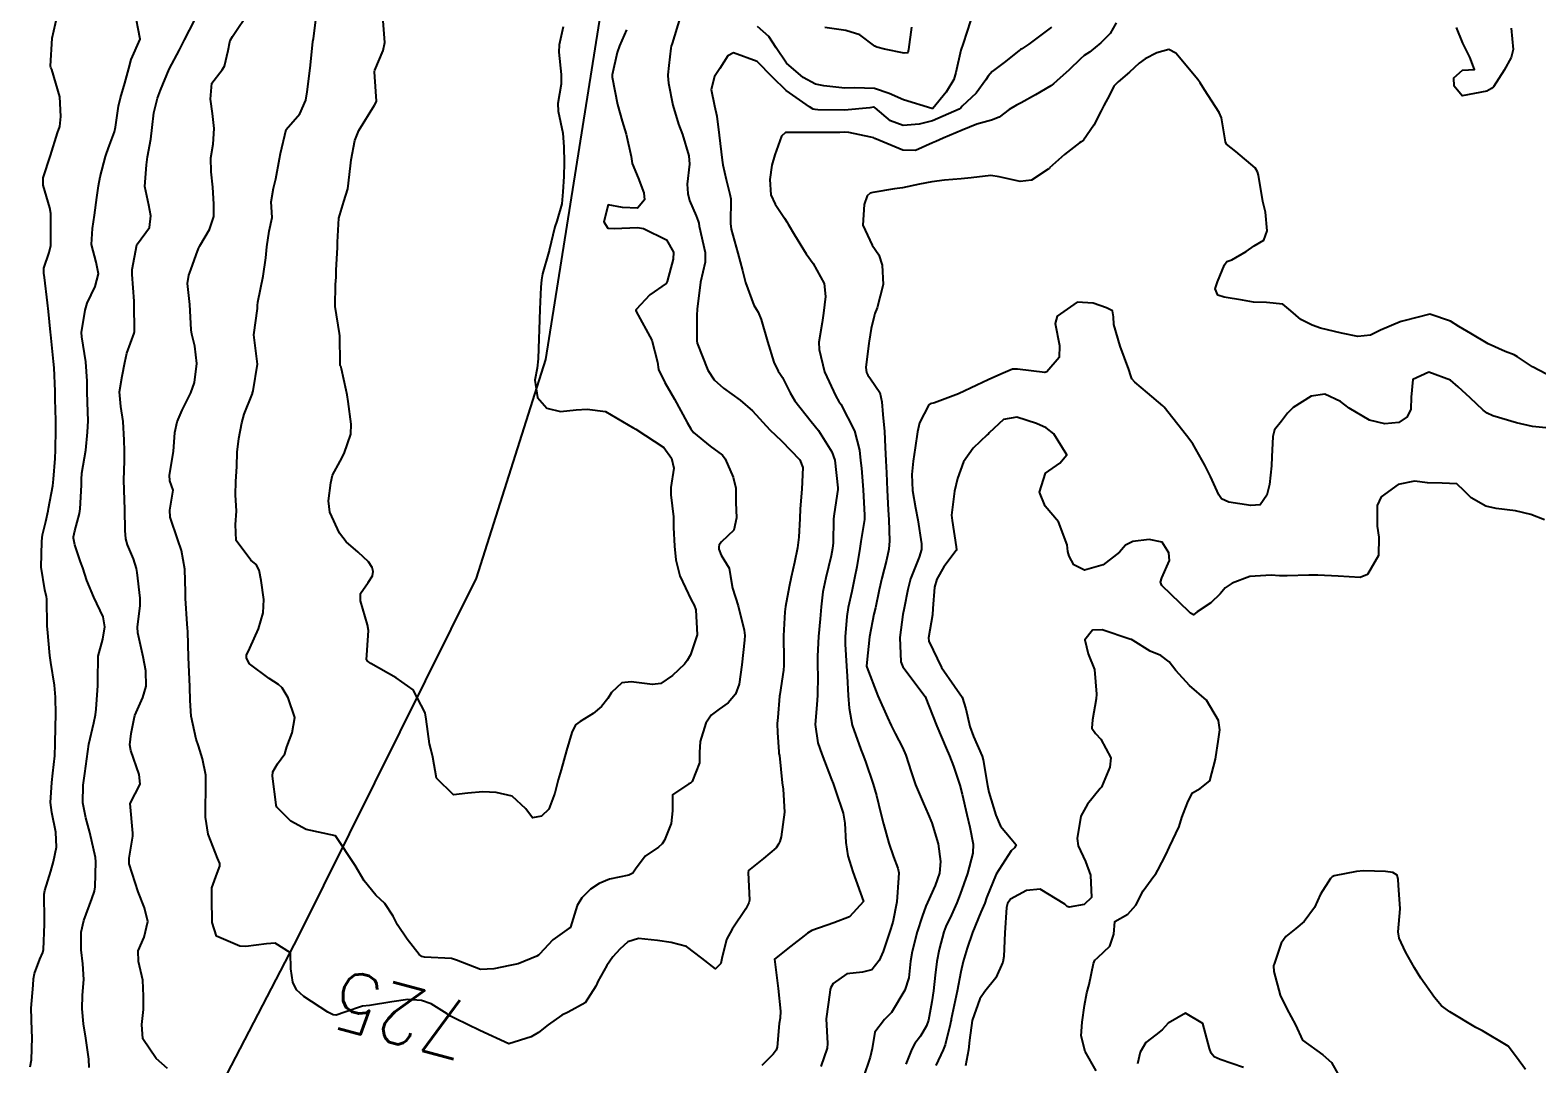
# Model space of a CAD drawing. Header units: metres. Extents: x 318500 to 325275, y 7408834 to 7428799.
# Drawn here: x 320056.6 to 320159.1, y 7413454.8 to 7413525.1 of the extents above; entities that cross this region are included whole.
import ezdxf
from ezdxf.enums import TextEntityAlignment as Align

# ---------------------------------------------------------------- set-up
doc = ezdxf.new("R2010")
doc.units = ezdxf.units.M
doc.header["$MEASUREMENT"] = 0
for name, color, linetype in [('Cotas', 45, 'Continuous'), ('Curvas de Nivel 1m', 11, 'Continuous'), ('Curvas de Nivel 5m', 15, 'Continuous'), ('Vias Secundárias', 230, 'Continuous')]:
    doc.layers.add(name, color=color, linetype=linetype)
doc.styles.add('Style-STANDARD', font='STANDARD.shx')

msp = doc.modelspace()

# ---------------------------------------------------------------- linework, layer by layer
at = {"layer": 'Curvas de Nivel 1m', "flags": 128}
for points, elevation in [([(320056.55, 7413454.59), (320056.64, 7413455.07), (320056.69, 7413456.59), (320056.67, 7413457.06), (320056.63, 7413458.59), (320056.75, 7413460.15), (320056.79, 7413460.59), (320056.84, 7413460.94), (320057.21, 7413461.92), (320057.41, 7413462.38), (320057.45, 7413462.58), (320057.53, 7413464.29), (320057.53, 7413464.58), (320057.51, 7413466.34), (320057.54, 7413466.58), (320057.96, 7413467.9), (320058.15, 7413468.57), (320058.34, 7413469.54), (320058.3, 7413470.57), (320058.02, 7413471.9), (320057.93, 7413472.57), (320058.02, 7413473.93), (320058.09, 7413474.57), (320058.22, 7413475.75), (320058.26, 7413476.57), (320058.27, 7413477.72), (320058.31, 7413478.57), (320058.28, 7413479.74), (320058.2, 7413480.57), (320057.96, 7413482.1), (320057.9, 7413482.58), (320057.73, 7413484.36), (320057.72, 7413484.58), (320057.69, 7413486.43), (320057.67, 7413486.58), (320057.55, 7413487.04), (320057.31, 7413488.58), (320057.35, 7413490.34), (320057.37, 7413490.58), (320057.39, 7413490.78), (320057.61, 7413491.7), (320057.78, 7413492.42), (320057.81, 7413492.58), (320058.09, 7413494.13), (320058.13, 7413494.58), (320058.25, 7413495.99), (320058.28, 7413496.57), (320058.29, 7413497.97), (320058.29, 7413498.57), (320058.26, 7413500.03), (320058.25, 7413500.57), (320058.18, 7413502.15), (320058.14, 7413502.58), (320057.96, 7413504.39), (320057.94, 7413504.58), (320057.8, 7413505.98), (320057.74, 7413506.58), (320057.53, 7413508.29), (320057.49, 7413508.59), (320057.49, 7413508.93), (320057.85, 7413510), (320057.97, 7413510.48), (320057.97, 7413510.59), (320057.95, 7413512.53), (320057.96, 7413512.59), (320057.96, 7413512.66), (320057.89, 7413513.04), (320057.44, 7413514.59), (320057.43, 7413515.08), (320057.94, 7413516.59), (320058.41, 7413518.14), (320058.57, 7413518.58), (320058.65, 7413519.26), (320058.57, 7413520.58), (320058.02, 7413522.45), (320057.96, 7413522.59), (320057.93, 7413522.68), (320058.05, 7413524.59), (320058.5, 7413526.58)], 722), ([(320060.57, 7413454.54), (320060.54, 7413455.11), (320060.35, 7413456.54), (320060.19, 7413457.51), (320060.09, 7413458.55), (320060.11, 7413459.48), (320060.2, 7413460.54), (320060.14, 7413461.61), (320060.02, 7413462.55), (320060.02, 7413463.76), (320060.21, 7413464.55), (320060.74, 7413466.02), (320060.93, 7413466.54), (320060.98, 7413466.83), (320061.03, 7413468.53), (320061, 7413468.84), (320060.61, 7413470.54), (320060.33, 7413471.54), (320060.14, 7413472.55), (320060.17, 7413473.75), (320060.28, 7413474.55), (320060.4, 7413475.54), (320060.54, 7413476.54), (320060.88, 7413477.99), (320061, 7413478.54), (320061.04, 7413478.93), (320061.16, 7413480.53), (320061.15, 7413480.85), (320061.18, 7413482.53), (320061.5, 7413483.69), (320061.64, 7413484.53), (320061.52, 7413485.21), (320060.88, 7413486.54), (320060.42, 7413487.68), (320060.14, 7413488.55), (320059.98, 7413488.96), (320059.59, 7413490.11), (320059.5, 7413490.56), (320059.5, 7413490.65), (320059.6, 7413491.07), (320059.92, 7413492.25), (320059.96, 7413492.55), (320060.04, 7413494.16), (320060.04, 7413494.55), (320060.08, 7413494.98), (320060.33, 7413496.55), (320060.46, 7413497.77), (320060.49, 7413498.55), (320060.46, 7413499.8), (320060.44, 7413500.55), (320060.43, 7413501.24), (320060.34, 7413502.55), (320060.07, 7413504.26), (320060.05, 7413504.56), (320060.29, 7413506.07), (320060.43, 7413506.55), (320060.97, 7413507.69), (320061.21, 7413508.54), (320061.04, 7413509.34), (320060.72, 7413510.55), (320060.8, 7413511.63), (320060.94, 7413512.54), (320061.09, 7413513.73), (320061.2, 7413514.54), (320061.32, 7413515.14), (320061.67, 7413516.53), (320061.74, 7413516.74), (320061.95, 7413517.3), (320062.29, 7413518.21), (320062.35, 7413518.53), (320062.56, 7413519.95), (320062.69, 7413520.52), (320063, 7413521.53), (320063.26, 7413522.52), (320063.42, 7413523.13), (320064.05, 7413524.51), (320063.66, 7413526.51)], 723), ([(320065.89, 7413454.47), (320065.12, 7413455.16), (320064.22, 7413456.49), (320064.16, 7413457.48), (320064.26, 7413458.49), (320064.26, 7413459.41), (320064.23, 7413460.49), (320063.93, 7413461.77), (320063.9, 7413462.49), (320064.31, 7413463.41), (320064.56, 7413464.49), (320064.34, 7413465.4), (320063.91, 7413466.49), (320063.3, 7413468.41), (320063.28, 7413468.5), (320063.28, 7413468.52), (320063.3, 7413468.79), (320063.54, 7413470.29), (320063.54, 7413470.5), (320063.35, 7413472.5), (320064.04, 7413473.82), (320063.98, 7413474.49), (320063.4, 7413476.11), (320063.34, 7413476.5), (320063.42, 7413477.28), (320063.62, 7413478.3), (320063.68, 7413478.5), (320064.22, 7413479.72), (320064.44, 7413480.49), (320064.42, 7413481.54), (320064.25, 7413482.49), (320063.88, 7413484.12), (320063.86, 7413484.5), (320064.05, 7413485.98), (320064.05, 7413486.49), (320063.83, 7413488.23), (320063.78, 7413488.5), (320063.58, 7413489.15), (320063.18, 7413490.1), (320063.06, 7413490.51), (320063.01, 7413491.09), (320063, 7413492.51), (320062.97, 7413493.16), (320062.92, 7413494.51), (320062.97, 7413495.82), (320062.98, 7413496.51), (320062.96, 7413497.23), (320062.88, 7413498.51), (320062.72, 7413499.51), (320062.64, 7413500.52), (320062.82, 7413501.59), (320062.99, 7413502.51), (320063.13, 7413503.14), (320063.63, 7413504.5), (320063.65, 7413504.63), (320063.63, 7413506.51), (320063.63, 7413506.69), (320063.5, 7413508.51), (320063.49, 7413508.85), (320063.82, 7413510.51), (320063.83, 7413510.54), (320063.86, 7413510.59), (320064.68, 7413511.7), (320064.76, 7413512.5), (320064.62, 7413513.23), (320064.36, 7413514.5), (320064.47, 7413515.97), (320064.54, 7413516.5), (320064.76, 7413517.7), (320064.86, 7413518.5), (320064.98, 7413519.5), (320065.23, 7413520.49), (320065.43, 7413521.05), (320066.02, 7413522.48), (320066.72, 7413523.79), (320067.06, 7413524.46), (320068.07, 7413526.45)], 724), ([(320097.15, 7413525.16), (320096.67, 7413524.07), (320096.51, 7413523.61), (320096.17, 7413522.08), (320096.17, 7413521.93), (320096.52, 7413520.07), (320096.85, 7413518.93), (320097.13, 7413518.06), (320097.46, 7413516.54), (320097.52, 7413516.06), (320097.93, 7413515.09), (320098.31, 7413514.05), (320098.37, 7413513.58), (320097.9, 7413513.01), (320096.88, 7413513.05), (320095.9, 7413513.24), (320095.59, 7413512.08), (320095.88, 7413511.66), (320096.31, 7413511.64), (320097.88, 7413511.69), (320098.3, 7413511.63), (320099.87, 7413510.85), (320100.33, 7413510.02), (320100.32, 7413509.55), (320099.91, 7413508.03), (320099.83, 7413507.89), (320098.74, 7413507.12), (320097.81, 7413506.12), (320097.78, 7413506.05), (320097.81, 7413505.99), (320098.87, 7413504.04), (320099.26, 7413502.53), (320099.33, 7413502.03), (320099.74, 7413501.16), (320100.16, 7413500.45), (320100.4, 7413500.02), (320101.27, 7413498.44), (320101.52, 7413498), (320101.7, 7413497.76), (320102.84, 7413496.83), (320103.67, 7413496.21), (320103.85, 7413495.97), (320104.41, 7413494.72), (320104.58, 7413493.96), (320104.59, 7413493), (320104.63, 7413491.95), (320104.45, 7413491.11), (320103.6, 7413490.32), (320103.45, 7413490.11), (320103.42, 7413489.97), (320103.43, 7413489.81), (320103.58, 7413489.41), (320104.13, 7413488.52), (320104.21, 7413487.96), (320104.35, 7413487.17), (320104.74, 7413485.95), (320105.16, 7413484.3), (320105.2, 7413483.94), (320105.18, 7413483.62), (320105, 7413481.95), (320104.8, 7413480.62), (320104.55, 7413479.95), (320104.05, 7413479.37), (320103.44, 7413478.93), (320102.9, 7413478.52), (320102.55, 7413477.98), (320102.16, 7413476.73), (320102.12, 7413475.99), (320102.11, 7413475.28), (320101.61, 7413474), (320101.49, 7413473.89), (320101.38, 7413473.84), (320100.27, 7413473.1), (320100.28, 7413472.01), (320100.19, 7413471.16), (320099.72, 7413470.02), (320099.58, 7413469.76), (320099.32, 7413469.54), (320098.42, 7413468.93), (320097.76, 7413468.04), (320097.57, 7413467.78), (320097.29, 7413467.64), (320095.99, 7413467.37), (320095.28, 7413467.07), (320094.7, 7413466.67), (320094.09, 7413466.09), (320093.78, 7413465.58), (320093.32, 7413464.1), (320093.3, 7413464.05), (320093.25, 7413464.02), (320092.12, 7413463.24), (320091.22, 7413462.26), (320091.16, 7413462.19), (320091.04, 7413462.13), (320089.76, 7413461.6), (320089.21, 7413461.48), (320088.11, 7413461.27), (320087.21, 7413461.21), (320085.57, 7413461.85), (320085.22, 7413461.96), (320083.39, 7413462.06), (320083.22, 7413462.1), (320083.03, 7413462.24), (320082.21, 7413463.27), (320081.56, 7413464.26), (320081.26, 7413464.85), (320080.7, 7413465.71), (320080.09, 7413466.28), (320079.28, 7413467.24), (320078.67, 7413468.3), (320077.33, 7413470.32), (320075.33, 7413470.74), (320074.29, 7413471.3), (320073.35, 7413472.26), (320073.31, 7413472.33), (320073.3, 7413472.37), (320073.29, 7413472.43), (320073.04, 7413474.38), (320073.08, 7413474.67), (320073.39, 7413475.2), (320073.89, 7413475.88), (320074.03, 7413476.36), (320074.39, 7413477.32), (320074.57, 7413478.35), (320074.11, 7413479.7), (320073.71, 7413480.37), (320073.46, 7413480.61), (320072.83, 7413481.02), (320071.48, 7413482.01), (320071.28, 7413482.4), (320071.28, 7413482.61), (320071.5, 7413483.07), (320072.1, 7413484.39), (320072.42, 7413485.49), (320072.46, 7413486.39), (320072.27, 7413487.68), (320072.13, 7413488.39), (320071.94, 7413488.76), (320071.58, 7413489.07), (320070.58, 7413490.41), (320070.52, 7413491.5), (320070.6, 7413492.41), (320070.53, 7413493.52), (320070.56, 7413494.41), (320070.63, 7413495.44), (320070.64, 7413496.41), (320070.75, 7413497.34), (320070.95, 7413498.41), (320071.12, 7413498.99), (320071.68, 7413500.4), (320071.69, 7413500.44), (320071.73, 7413500.58), (320072.02, 7413502.4), (320071.78, 7413504.4), (320072.02, 7413506.19), (320072.02, 7413506.4), (320072.05, 7413506.63), (320072.41, 7413508.39), (320072.6, 7413509.64), (320072.66, 7413510.39), (320072.82, 7413511.44), (320073.02, 7413512.38), (320072.96, 7413513.45), (320073.11, 7413514.38), (320073.28, 7413515.02), (320073.53, 7413516.38), (320073.6, 7413516.73), (320073.97, 7413518.37), (320074.9, 7413519.44), (320075.31, 7413520.36), (320075.41, 7413520.94), (320075.58, 7413522.35), (320075.63, 7413522.75), (320075.8, 7413524.35), (320075.83, 7413524.57), (320076.07, 7413526.35)], 726), ([(320092.82, 7413525.36), (320092.56, 7413524.12), (320092.54, 7413523.63), (320092.69, 7413522.12), (320092.69, 7413521.45), (320092.46, 7413520.13), (320092.5, 7413519.61), (320092.8, 7413518.12), (320092.88, 7413517.19), (320092.91, 7413516.12), (320092.87, 7413515.18), (320092.81, 7413514.12), (320092.73, 7413513.3), (320092.39, 7413512.12), (320092.27, 7413511.74), (320091.88, 7413510.13), (320091.88, 7413510.11), (320091.86, 7413510.05), (320091.43, 7413508.55), (320091.36, 7413508.14), (320091.32, 7413507.63), (320091.24, 7413506.14), (320091.19, 7413504.74), (320091.17, 7413504.14), (320091.14, 7413502.76), (320091.06, 7413502.14), (320090.91, 7413501.31), (320091.08, 7413500.14), (320091.72, 7413499.41), (320092.65, 7413499.19), (320093.72, 7413499.29), (320094.47, 7413499.35), (320095.72, 7413499.17), (320097.63, 7413498.05), (320097.7, 7413498.01), (320097.78, 7413497.97), (320099.68, 7413496.73), (320100.21, 7413496.01), (320100.36, 7413495.32), (320100.15, 7413494.01), (320100.16, 7413493.5), (320100.35, 7413492.01), (320100.34, 7413491.28), (320100.41, 7413490.01), (320100.51, 7413489.08), (320100.77, 7413488.01), (320101.55, 7413486.37), (320101.74, 7413486), (320101.85, 7413485.68), (320101.94, 7413483.99), (320101.5, 7413482.62), (320101.26, 7413482.23), (320101.08, 7413482), (320100.27, 7413481.22), (320099.47, 7413480.68), (320098.9, 7413480.6), (320097.47, 7413480.79), (320096.82, 7413480.71), (320096.11, 7413480.07), (320095.87, 7413479.66), (320095.45, 7413479.12), (320094.88, 7413478.64), (320093.98, 7413478.09), (320093.67, 7413477.86), (320093.42, 7413477.33), (320093.05, 7413476.11), (320092.7, 7413474.8), (320092.49, 7413474.11), (320092.26, 7413473.22), (320091.86, 7413472.12), (320091.35, 7413471.64), (320090.74, 7413471.54), (320090.28, 7413472.15), (320089.36, 7413473), (320088.28, 7413473.26), (320087.37, 7413473.31), (320086.35, 7413473.21), (320085.36, 7413473.1), (320084.22, 7413474.23), (320083.97, 7413475.67), (320083.83, 7413476.23), (320083.74, 7413476.56), (320083.5, 7413478.24), (320083.44, 7413478.68), (320082.61, 7413480.25), (320081.47, 7413481.06), (320079.73, 7413482.04), (320079.49, 7413482.21), (320079.45, 7413482.29), (320079.5, 7413482.94), (320079.59, 7413484.29), (320079.52, 7413484.66), (320079.03, 7413486.3), (320079.04, 7413486.8), (320079.56, 7413487.55), (320079.85, 7413488.01), (320079.89, 7413488.29), (320079.84, 7413488.56), (320079.58, 7413488.95), (320078.88, 7413489.6), (320078.07, 7413490.31), (320077.6, 7413490.9), (320076.95, 7413492.33), (320076.85, 7413493.1), (320077.01, 7413494.33), (320077.12, 7413494.86), (320077.66, 7413495.8), (320077.92, 7413496.32), (320078.37, 7413497.63), (320078.4, 7413498.31), (320078.19, 7413499.85), (320078.12, 7413500.31), (320078.06, 7413500.64), (320077.75, 7413502.08), (320077.69, 7413502.26), (320077.66, 7413502.32), (320077.65, 7413502.42), (320077.64, 7413504.32), (320077.61, 7413504.49), (320077.31, 7413506.33), (320077.33, 7413507.83), (320077.37, 7413508.33), (320077.38, 7413508.79), (320077.47, 7413510.33), (320077.48, 7413510.71), (320077.56, 7413512.33), (320077.9, 7413513.46), (320078.17, 7413514.32), (320078.36, 7413515.89), (320078.39, 7413516.31), (320078.64, 7413517.63), (320078.93, 7413518.31), (320079.99, 7413520.02), (320080.09, 7413520.18), (320080.13, 7413520.29), (320080.01, 7413521.95), (320079.98, 7413522.29), (320079.99, 7413522.32), (320080.02, 7413522.4), (320080.59, 7413523.74), (320080.69, 7413524.28), (320080.59, 7413525.75)], 727), ([(320126.07, 7413525.34), (320124.53, 7413524.18), (320124.05, 7413523.86), (320123.96, 7413523.8), (320123.85, 7413523.71), (320122.84, 7413522.92), (320122.03, 7413522.32), (320121.76, 7413522), (320121.61, 7413521.74), (320120.93, 7413520.83), (320119.99, 7413519.95), (320119.9, 7413519.85), (320119.78, 7413519.76), (320117.98, 7413518.96), (320117.06, 7413518.72), (320115.98, 7413518.63), (320115.12, 7413518.96), (320114.06, 7413519.84), (320113.99, 7413519.88), (320113.95, 7413519.88), (320113.71, 7413519.84), (320111.99, 7413519.69), (320110.16, 7413519.71), (320109.99, 7413519.72), (320109.84, 7413519.75), (320109.6, 7413519.9), (320108.01, 7413521.02), (320107.08, 7413521.93), (320106.04, 7413522.99), (320104.43, 7413523.58), (320104.04, 7413523.39), (320103.49, 7413522.51), (320103.12, 7413521.98), (320102.9, 7413521.09), (320103.13, 7413519.98), (320103.28, 7413519.28), (320103.45, 7413517.98), (320103.65, 7413516.27), (320103.69, 7413515.97), (320103.92, 7413514.97), (320104.18, 7413513.97), (320104.24, 7413513.64), (320104.21, 7413511.97), (320104.26, 7413511.59), (320104.72, 7413509.96), (320105.03, 7413508.77), (320105.24, 7413507.96), (320105.81, 7413506.41), (320105.99, 7413506.12), (320106.11, 7413505.95), (320106.3, 7413505.45), (320106.74, 7413503.94), (320107.16, 7413502.53), (320107.46, 7413501.92), (320107.58, 7413501.76), (320107.75, 7413501.5), (320108.28, 7413500.45), (320108.61, 7413499.91), (320109.71, 7413498.51), (320110.2, 7413497.89), (320111.11, 7413496.44), (320111.32, 7413495.87), (320111.53, 7413493.99), (320111.53, 7413493.87), (320111.27, 7413492.22), (320111.24, 7413491.87), (320111.21, 7413490.25), (320111.17, 7413489.87), (320111.07, 7413489.35), (320110.7, 7413487.87), (320110.51, 7413486.92), (320110.4, 7413485.88), (320110.33, 7413485.07), (320110.22, 7413483.88), (320110.15, 7413482.54), (320110.15, 7413481.88), (320110.16, 7413481.2), (320110.15, 7413479.88), (320110.1, 7413479.23), (320109.99, 7413477.88), (320110.17, 7413476.63), (320110.44, 7413475.87), (320111.1, 7413474.14), (320111.21, 7413473.86), (320111.37, 7413473.39), (320111.88, 7413471.85), (320112.01, 7413471.18), (320112.07, 7413469.85), (320112.21, 7413468.96), (320112.55, 7413467.85), (320113.27, 7413465.84), (320112.31, 7413464.79), (320111.26, 7413464.4), (320109.75, 7413463.88), (320109.45, 7413463.68), (320109.24, 7413463.5), (320108.33, 7413462.81), (320107.22, 7413461.92), (320107.46, 7413459.92), (320107.63, 7413458.37), (320107.59, 7413457.91), (320107.54, 7413457.54), (320107.39, 7413455.92), (320107.33, 7413455.73), (320107.13, 7413455.45), (320106.36, 7413454.69)], 724), ([(320130.48, 7413525.62), (320130.06, 7413524.91), (320129.43, 7413524.26), (320128.65, 7413523.64), (320128.3, 7413523.4), (320128.04, 7413523.17), (320127.26, 7413522.43), (320126.43, 7413521.67), (320126.21, 7413521.48), (320126.02, 7413521.35), (320124.98, 7413520.72), (320124, 7413520.18), (320123.68, 7413520.02), (320123.19, 7413519.72), (320122.5, 7413519.21), (320121.98, 7413519.01), (320120.98, 7413518.74), (320119.98, 7413518.33), (320118.7, 7413517.78), (320118.19, 7413517.56), (320117.96, 7413517.45), (320116.82, 7413516.94), (320115.96, 7413516.96), (320114.05, 7413517.76), (320113.97, 7413517.79), (320113.77, 7413517.84), (320112.27, 7413518.16), (320111.97, 7413518.18), (320111.67, 7413518.17), (320109.97, 7413518.16), (320108.23, 7413518.17), (320107.97, 7413518.16), (320107.7, 7413517.92), (320107.23, 7413516.65), (320107.04, 7413515.93), (320106.9, 7413514.96), (320106.97, 7413513.93), (320107.25, 7413513.28), (320107.89, 7413512.34), (320108.05, 7413512.08), (320108.15, 7413511.92), (320108.58, 7413511.21), (320109.38, 7413509.9), (320109.85, 7413509.25), (320110.6, 7413507.88), (320110.69, 7413507.01), (320110.56, 7413505.88), (320110.45, 7413505.24), (320110.24, 7413503.89), (320110.25, 7413503.41), (320110.62, 7413501.88), (320111.38, 7413500.22), (320111.6, 7413499.87), (320111.73, 7413499.68), (320112.65, 7413497.86), (320112.99, 7413496.55), (320113.07, 7413495.85), (320113.13, 7413495.32), (320113.24, 7413493.85), (320113.34, 7413492.13), (320113.33, 7413491.84), (320113.1, 7413490.34), (320113.03, 7413489.85), (320112.81, 7413488.61), (320112.66, 7413487.85), (320112.47, 7413486.94), (320112.24, 7413485.85), (320112.14, 7413485.24), (320112.03, 7413483.85), (320112.02, 7413483.34), (320112.12, 7413481.85), (320112.17, 7413481.17), (320112.24, 7413479.85), (320112.3, 7413479), (320112.49, 7413477.85), (320113.08, 7413476.18), (320113.22, 7413475.84), (320113.4, 7413475.36), (320113.93, 7413473.83), (320114.15, 7413473.05), (320114.46, 7413471.82), (320114.64, 7413471.12), (320115, 7413469.81), (320115.32, 7413468.87), (320115.62, 7413468.12), (320115.67, 7413467.8), (320115.65, 7413467.45), (320115.55, 7413465.81), (320115.26, 7413464.43), (320115.06, 7413463.81), (320114.61, 7413462.44), (320114.34, 7413461.82), (320113.84, 7413461.2), (320113.21, 7413461.03), (320112.13, 7413460.92), (320111.2, 7413460.26), (320111.05, 7413460), (320111.01, 7413459.86), (320110.97, 7413459.64), (320110.74, 7413457.87), (320110.83, 7413456.18), (320110.81, 7413455.86), (320110.37, 7413454.62)], 723), ([(320116.54, 7413525.33), (320116.33, 7413523.81), (320116.28, 7413523.58), (320116.05, 7413523.57), (320114.71, 7413523.83), (320114.17, 7413523.96), (320114.05, 7413524.04), (320113.02, 7413524.81), (320112.06, 7413525.11), (320110.64, 7413525.31)], 726), ([(320157.36, 7413525.26), (320157.49, 7413523.82), (320157.35, 7413523.26), (320156.89, 7413522.41), (320156.15, 7413521.28), (320156.02, 7413521.16), (320155.7, 7413520.97), (320154.01, 7413520.65), (320153.47, 7413521.32), (320153.45, 7413521.89), (320154.04, 7413522.4), (320154.87, 7413522.46), (320154.55, 7413523.3), (320154.06, 7413524.25), (320153.63, 7413525.31)], 723), ([(320159.76, 7413501.72), (320158.8, 7413502.21), (320157.78, 7413502.91), (320157.56, 7413503.03), (320156.94, 7413503.26), (320155.79, 7413503.79), (320154.6, 7413504.49), (320153.8, 7413504.97), (320153.22, 7413505.32), (320151.81, 7413505.81), (320150.04, 7413505.36), (320149.87, 7413505.3), (320149.81, 7413505.28), (320148.47, 7413504.71), (320147.79, 7413504.37), (320146.92, 7413504.28), (320145.8, 7413504.51), (320144.38, 7413504.86), (320143.8, 7413505.06), (320143.04, 7413505.45), (320142.37, 7413506.02), (320141.82, 7413506.48), (320140.7, 7413506.6), (320139.82, 7413506.62), (320139.08, 7413506.76), (320137.82, 7413506.95), (320137.39, 7413507.09), (320137.21, 7413507.53), (320137.36, 7413508.01), (320137.85, 7413509.15), (320138, 7413509.38), (320138.34, 7413509.51), (320139.31, 7413510.06), (320139.87, 7413510.46), (320140.53, 7413510.83), (320140.75, 7413511.48), (320140.64, 7413512.75), (320140.45, 7413513.48), (320140.16, 7413515.26), (320140.1, 7413515.49), (320139.94, 7413515.77), (320138.61, 7413516.86), (320137.97, 7413517.37), (320137.92, 7413517.52), (320137.64, 7413519.17), (320137.49, 7413519.53), (320136.48, 7413521.07), (320136.18, 7413521.55), (320136.02, 7413521.78), (320134.54, 7413523.57), (320134.05, 7413523.81), (320133.23, 7413523.58), (320132.45, 7413523.18), (320132.04, 7413522.87), (320131.38, 7413522.26), (320130.61, 7413521.62), (320130.32, 7413521.32), (320130.01, 7413520.7), (320129.63, 7413519.99), (320129.45, 7413519.64), (320128.95, 7413518.67), (320128.24, 7413517.65), (320128.09, 7413517.53), (320127.97, 7413517.45), (320126.96, 7413516.66), (320125.94, 7413515.75), (320125.9, 7413515.72), (320125.85, 7413515.68), (320124.7, 7413514.93), (320123.93, 7413514.83), (320122.5, 7413515.15), (320121.93, 7413515.23), (320120.6, 7413515.08), (320119.93, 7413515.01), (320118.79, 7413514.92), (320117.93, 7413514.81), (320117.08, 7413514.64), (320115.92, 7413514.4), (320115.39, 7413514.34), (320113.91, 7413514.09), (320113.73, 7413514.03), (320113.52, 7413513.85), (320113.32, 7413513.26), (320113.23, 7413511.85), (320113.87, 7413510.5), (320114.32, 7413509.83), (320114.54, 7413509.14), (320114.62, 7413507.83), (320114.21, 7413506.23), (320114.05, 7413505.84), (320113.99, 7413505.66), (320113.79, 7413504.83), (320113.65, 7413503.97), (320113.63, 7413503.84), (320113.43, 7413502.17), (320113.47, 7413501.84), (320113.56, 7413501.65), (320113.75, 7413501.4), (320114.38, 7413500.48), (320114.51, 7413499.83), (320114.58, 7413498.97), (320114.7, 7413497.82), (320114.75, 7413496.76), (320114.79, 7413495.82), (320114.84, 7413495), (320114.89, 7413493.82), (320114.95, 7413492.5), (320114.99, 7413491.82), (320115.05, 7413490.37), (320115, 7413489.82), (320114.83, 7413489.07), (320114.53, 7413487.83), (320114.35, 7413487.04), (320114.08, 7413485.83), (320113.97, 7413485.39), (320113.68, 7413483.84), (320113.49, 7413482.11), (320113.48, 7413481.85), (320113.49, 7413481.79), (320114.24, 7413479.83), (320114.9, 7413478.36), (320115.16, 7413477.81), (320115.24, 7413477.63), (320115.42, 7413477.27), (320115.93, 7413476.32), (320116.16, 7413475.8), (320116.52, 7413474.67), (320116.82, 7413473.79), (320117.36, 7413472.5), (320117.68, 7413471.78), (320117.93, 7413471.19), (320118.35, 7413469.77), (320118.51, 7413468.57), (320118.44, 7413467.77), (320118.14, 7413466.92), (320117.63, 7413465.78), (320117.52, 7413465.52), (320117.26, 7413464.83), (320116.92, 7413463.78), (320116.58, 7413462.44), (320116.48, 7413461.79), (320116.35, 7413460.65), (320116.08, 7413459.8), (320115.17, 7413458.3), (320114.7, 7413457.82), (320114.04, 7413456.95), (320113.86, 7413455.83), (320113.72, 7413455.24), (320113.25, 7413453.84)], 722), ([(320159.71, 7413498.08), (320158.8, 7413498.15), (320157.72, 7413498.41), (320156.11, 7413498.89), (320155.73, 7413499.06), (320155.45, 7413499.28), (320154.56, 7413500.12), (320153.75, 7413500.87), (320153.22, 7413501.32), (320151.76, 7413501.86), (320150.67, 7413501.35), (320150.55, 7413500.16), (320150.52, 7413499.35), (320150.27, 7413498.81), (320149.72, 7413498.43), (320148.75, 7413498.34), (320147.72, 7413498.6), (320146.33, 7413499.4), (320145.73, 7413499.87), (320144.68, 7413500.37), (320143.74, 7413500.22), (320142.51, 7413499.46), (320142.13, 7413499.06), (320141.72, 7413498.53), (320141.24, 7413497.94), (320141.13, 7413497.48), (320141.07, 7413496.09), (320141.04, 7413495.48), (320140.91, 7413494.22), (320140.72, 7413493.48), (320140.28, 7413492.84), (320139.64, 7413492.78), (320138.14, 7413493.02), (320137.65, 7413493.23), (320137.45, 7413493.52), (320136.88, 7413494.75), (320136.51, 7413495.54), (320135.69, 7413496.97), (320135.25, 7413497.55), (320133.73, 7413499.47), (320133.64, 7413499.57), (320132.61, 7413500.45), (320131.75, 7413501.17), (320131.54, 7413501.4), (320131.47, 7413501.6), (320131.33, 7413502.03), (320130.74, 7413503.62), (320130.32, 7413505.1), (320130.29, 7413505.62), (320130.22, 7413506.03), (320129.82, 7413506.23), (320128.91, 7413506.55), (320127.82, 7413506.63), (320126.46, 7413505.67), (320126.32, 7413505.16), (320126.61, 7413503.67), (320126.58, 7413502.85), (320125.75, 7413501.87), (320125.61, 7413501.83), (320123.76, 7413502.07), (320123.41, 7413502.06), (320122.62, 7413501.72), (320121.75, 7413501.34), (320120.98, 7413500.98), (320119.74, 7413500.38), (320118.1, 7413499.78), (320117.81, 7413499.7), (320117.73, 7413499.64), (320117.09, 7413498.42), (320116.94, 7413497.8), (320116.79, 7413496.7), (320116.66, 7413495.8), (320116.57, 7413494.89), (320116.61, 7413493.8), (320116.81, 7413492.62), (320116.96, 7413491.8), (320117.21, 7413490.18), (320117.22, 7413489.79), (320117.06, 7413489.27), (320116.47, 7413487.8), (320116.28, 7413487.08), (320116.04, 7413485.8), (320115.96, 7413485.38), (320115.74, 7413483.81), (320115.82, 7413482.14), (320115.96, 7413481.8), (320117.46, 7413479.78), (320118.26, 7413477.77), (320118.9, 7413476.28), (320119.13, 7413475.76), (320119.4, 7413475.06), (320119.82, 7413473.75), (320119.98, 7413473.14), (320120.31, 7413471.75), (320120.5, 7413470.9), (320120.73, 7413469.74), (320120.72, 7413469.13), (320120.35, 7413467.74), (320119.85, 7413466.33), (320119.63, 7413465.75), (320119.26, 7413464.93), (320118.87, 7413464.14), (320118.74, 7413463.77), (320118.43, 7413462.57), (320118.26, 7413461.77), (320118.14, 7413460.84), (320118.04, 7413459.77), (320117.93, 7413459.02), (320117.69, 7413457.77), (320117.56, 7413457.38), (320117.15, 7413456.69), (320116.76, 7413456.17), (320116.57, 7413455.79), (320116.15, 7413454.77)], 721), ([(320129.12, 7413454.33), (320128.37, 7413455.63), (320128.09, 7413456.7), (320128.16, 7413457.64), (320128.32, 7413458.77), (320128.47, 7413459.63), (320128.63, 7413460.2), (320128.92, 7413461.62), (320129.01, 7413461.84), (320129.23, 7413462.03), (320130.04, 7413462.81), (320130.31, 7413463.61), (320130.37, 7413464.49), (320131.26, 7413464.97), (320131.82, 7413465.59), (320132.3, 7413466.57), (320133.04, 7413467.57), (320133.16, 7413467.72), (320133.31, 7413467.98), (320133.86, 7413469.02), (320134.11, 7413469.56), (320134.75, 7413470.95), (320134.95, 7413471.55), (320135.05, 7413471.85), (320135.37, 7413472.67), (320135.67, 7413473.24), (320136.18, 7413473.53), (320136.85, 7413474.06), (320137.23, 7413475.52), (320137.25, 7413475.69), (320137.42, 7413476.73), (320137.53, 7413477.52), (320137.44, 7413478.16), (320136.62, 7413479.53), (320135.47, 7413480.53), (320134.52, 7413481.55), (320134.07, 7413482.14), (320133.5, 7413482.57), (320132.79, 7413482.87), (320131.63, 7413483.6), (320131.51, 7413483.66), (320131.41, 7413483.7), (320129.52, 7413484.33), (320128.85, 7413484.3), (320128.33, 7413483.64), (320128.56, 7413482.7), (320128.99, 7413481.63), (320129.14, 7413479.95), (320129.11, 7413479.63), (320128.87, 7413478.2), (320128.82, 7413477.63), (320129.07, 7413477.27), (320129.42, 7413476.89), (320130.1, 7413475.61), (320130.04, 7413474.98), (320129.47, 7413473.62), (320129.43, 7413473.57), (320129.38, 7413473.52), (320128.52, 7413472.47), (320128.07, 7413471.64), (320127.81, 7413470.12), (320127.89, 7413469.64), (320128.38, 7413468.57), (320128.73, 7413467.63), (320128.79, 7413466.11), (320128.3, 7413465.63), (320127.27, 7413465.46), (320127.13, 7413465.51), (320126.98, 7413465.65), (320125.29, 7413466.68), (320124.37, 7413466.6), (320123.27, 7413466), (320123.08, 7413465.7), (320123, 7413465.44), (320122.89, 7413463.71), (320122.83, 7413462.1), (320122.76, 7413461.71), (320122.27, 7413460.65), (320121.53, 7413459.72), (320121.18, 7413459.22), (320120.67, 7413457.74), (320120.49, 7413456.4), (320120.42, 7413455.74), (320120.21, 7413454.66)], 719), ([(320158.32, 7413454.42), (320157.72, 7413455.24), (320157.15, 7413456), (320155.4, 7413457.04), (320155.17, 7413457.16), (320154.96, 7413457.28), (320153.18, 7413458.33), (320152.62, 7413458.75), (320152.14, 7413459.32), (320151.21, 7413460.62), (320150.78, 7413461.34), (320150.17, 7413462.42), (320149.73, 7413463.35), (320149.67, 7413463.77), (320149.8, 7413465.35), (320149.68, 7413466.96), (320149.67, 7413467.35), (320149.59, 7413467.64), (320149.31, 7413467.81), (320148.8, 7413467.88), (320147.31, 7413467.93), (320146.82, 7413467.88), (320145.3, 7413467.58), (320145.18, 7413467.53), (320145.06, 7413467.41), (320144.38, 7413466.33), (320143.98, 7413465.43), (320143.26, 7413464.47), (320142.7, 7413464), (320142.01, 7413463.45), (320141.69, 7413463.01), (320141.22, 7413461.58), (320141.19, 7413461.49), (320141.19, 7413461.46), (320141.21, 7413461.08), (320141.63, 7413459.46), (320142.08, 7413458.55), (320142.67, 7413457.45), (320143.15, 7413456.4), (320144.53, 7413455.42), (320145.13, 7413454.89), (320145.97, 7413453.4)], 719), ([(320139.13, 7413454.54), (320137.56, 7413455.09), (320137.14, 7413455.28), (320136.94, 7413455.52), (320136.83, 7413455.84), (320136.36, 7413457.53), (320135.18, 7413458.25), (320134, 7413457.56), (320133.61, 7413457.11), (320133.16, 7413456.78), (320132.48, 7413456.25), (320132.11, 7413455.59), (320131.93, 7413454.79)], 719)]:
    msp.add_lwpolyline(points, dxfattribs=dict(at, elevation=elevation))
at = {"layer": 'Curvas de Nivel 5m', "flags": 128}
for points, elevation in [([(320100.8, 7413526.02), (320100.25, 7413524.23), (320100.19, 7413524.03), (320100.17, 7413523.91), (320100.03, 7413522.72), (320099.96, 7413522.09), (320099.96, 7413522.03), (320100.01, 7413521.53), (320100.29, 7413520.03), (320100.69, 7413518.74), (320100.95, 7413518.02), (320101.39, 7413516.57), (320101.44, 7413516.01), (320101.28, 7413514.65), (320101.31, 7413514.01), (320101.44, 7413513.54), (320101.89, 7413512.49), (320102.03, 7413512.14), (320102.06, 7413512), (320102.09, 7413511.79), (320102.49, 7413509.99), (320102.49, 7413509.35), (320102.18, 7413507.99), (320101.95, 7413506.14), (320101.94, 7413506), (320101.93, 7413505.87), (320101.93, 7413504), (320101.96, 7413503.82), (320102.67, 7413501.99), (320103.1, 7413501.34), (320103.74, 7413500.76), (320104.88, 7413499.96), (320105.72, 7413499.23), (320106.9, 7413497.93), (320107.69, 7413497.18), (320108.95, 7413495.9), (320109.15, 7413495.38), (320109.08, 7413493.9), (320108.97, 7413492.56), (320108.93, 7413491.9), (320108.87, 7413490.64), (320108.78, 7413489.9), (320108.58, 7413488.9), (320108.34, 7413487.91), (320108.22, 7413487.25), (320107.96, 7413485.91), (320107.91, 7413485.54), (320107.83, 7413483.92), (320107.85, 7413482.27), (320107.85, 7413481.91), (320107.82, 7413481.58), (320107.57, 7413479.92), (320107.56, 7413479.82), (320107.44, 7413478.37), (320107.39, 7413477.96), (320107.39, 7413477.92), (320107.42, 7413477.34), (320107.51, 7413476.02), (320107.52, 7413475.92), (320107.55, 7413475.78), (320107.74, 7413473.91), (320107.81, 7413473.48), (320107.9, 7413471.91), (320107.66, 7413470.24), (320107.57, 7413469.92), (320107.49, 7413469.75), (320107.32, 7413469.49), (320106.47, 7413468.77), (320105.45, 7413467.94), (320105.43, 7413467.81), (320105.52, 7413465.94), (320105.47, 7413465.74), (320105.26, 7413465.34), (320104.33, 7413463.95), (320103.94, 7413463.26), (320103.62, 7413461.96), (320103.56, 7413461.62), (320103.21, 7413461.26), (320102.28, 7413461.98), (320101.23, 7413462.77), (320100.18, 7413463.06), (320099.24, 7413463.18), (320097.96, 7413463.32), (320097.24, 7413463.09), (320096.69, 7413462.6), (320096.21, 7413462.07), (320095.8, 7413461.48), (320095.2, 7413460.41), (320095.1, 7413460.18), (320095.06, 7413460.08), (320094.33, 7413458.94), (320093.17, 7413458.31), (320092.73, 7413458.11), (320091.82, 7413457.46), (320091.15, 7413456.92), (320090.65, 7413456.64), (320089.14, 7413456.16), (320087.15, 7413457.07), (320085.49, 7413457.88), (320085.17, 7413458.05), (320084.93, 7413458.21), (320083.84, 7413458.89), (320083.18, 7413459.1), (320082.25, 7413459.18), (320081.18, 7413459.01), (320079.66, 7413458.77), (320079.17, 7413458.71), (320077.98, 7413458.31), (320077.38, 7413458.1), (320077.17, 7413458.13), (320076.82, 7413458.32), (320075.18, 7413459.38), (320074.68, 7413459.84), (320074.42, 7413460.35), (320074.29, 7413461.26), (320074.28, 7413462.35), (320073.23, 7413463), (320072.64, 7413462.97), (320071.23, 7413462.79), (320070.82, 7413462.81), (320069.24, 7413463.48), (320068.93, 7413464.42), (320068.92, 7413466.08), (320068.92, 7413466.43), (320068.92, 7413466.78), (320069.29, 7413467.78), (320069.47, 7413468.24), (320069.46, 7413468.42), (320069.31, 7413468.78), (320068.67, 7413470.43), (320068.49, 7413471.58), (320068.49, 7413472.43), (320068.52, 7413473.27), (320068.5, 7413474.43), (320068.29, 7413475.55), (320068.01, 7413476.44), (320067.86, 7413476.89), (320067.52, 7413478.45), (320067.45, 7413479.52), (320067.43, 7413480.45), (320067.43, 7413480.48), (320067.33, 7413482.45), (320067.28, 7413484.22), (320067.26, 7413484.45), (320067.23, 7413484.74), (320067.12, 7413486.46), (320067.12, 7413486.89), (320067.07, 7413488.46), (320066.85, 7413489.73), (320066.61, 7413490.46), (320066.09, 7413491.99), (320066.07, 7413492.47), (320066.28, 7413493.83), (320066.06, 7413494.47), (320066.03, 7413494.85), (320066.3, 7413496.47), (320066.4, 7413497.76), (320066.55, 7413498.47), (320066.9, 7413499.27), (320067.48, 7413500.45), (320067.74, 7413501.16), (320067.9, 7413502.45), (320067.77, 7413503.63), (320067.55, 7413504.45), (320067.51, 7413504.73), (320067.41, 7413506.46), (320067.27, 7413507.9), (320067.35, 7413508.46), (320067.48, 7413508.81), (320067.85, 7413509.84), (320068.02, 7413510.28), (320068.11, 7413510.45), (320068.76, 7413511.56), (320069.05, 7413512.44), (320069.05, 7413513.28), (320068.99, 7413514.44), (320068.88, 7413515.49), (320068.85, 7413516.44), (320069.01, 7413517.38), (320069.08, 7413518.44), (320068.97, 7413519.45), (320068.83, 7413520.44), (320068.92, 7413521.53), (320069.62, 7413522.43), (320069.78, 7413522.67), (320070.04, 7413523.75), (320070.14, 7413524.34), (320070.16, 7413524.43), (320070.33, 7413524.7), (320071.49, 7413526.41)], 725), ([(320120.55, 7413525.75), (320120.05, 7413524.22), (320119.89, 7413523.76), (320119.56, 7413522.24), (320119.42, 7413521.77), (320118.89, 7413520.9), (320118, 7413519.79), (320117.93, 7413519.79), (320116, 7413520.39), (320115.01, 7413520.82), (320114.01, 7413521.16), (320112.66, 7413521.21), (320112.01, 7413521.18), (320110.57, 7413521.33), (320110.01, 7413521.46), (320109.17, 7413521.9), (320108.03, 7413522.89), (320107.33, 7413523.93), (320106.82, 7413524.7), (320106.06, 7413525.37)], 725), ([(320159.63, 7413491.8), (320158.69, 7413492.18), (320157.64, 7413492.42), (320156.34, 7413492.57), (320155.64, 7413492.73), (320154.64, 7413493.3), (320154.15, 7413493.79), (320153.66, 7413494.26), (320152.67, 7413494.31), (320151.66, 7413494.32), (320150.77, 7413494.45), (320149.66, 7413494.21), (320148.51, 7413493.38), (320148.24, 7413492.78), (320148.23, 7413491.38), (320148.34, 7413490.64), (320148.32, 7413489.38), (320147.58, 7413488.1), (320147.08, 7413487.89), (320145.58, 7413487.97), (320144.19, 7413488.04), (320143.58, 7413488.04), (320142.11, 7413488), (320141.58, 7413488.01), (320141.01, 7413488.04), (320139.57, 7413487.95), (320138.36, 7413487.51), (320137.9, 7413487.18), (320137.56, 7413486.78), (320136.91, 7413486.17), (320135.99, 7413485.54), (320135.73, 7413485.35), (320135.54, 7413485.47), (320135.45, 7413485.54), (320133.57, 7413487.35), (320133.48, 7413487.57), (320133.57, 7413487.86), (320134.1, 7413489.05), (320134.06, 7413489.57), (320133.6, 7413490.28), (320132.71, 7413490.47), (320131.6, 7413490.33), (320131.11, 7413490.09), (320130.7, 7413489.61), (320129.58, 7413488.74), (320128.32, 7413488.39), (320127.58, 7413488.74), (320127.26, 7413489.33), (320127.19, 7413489.66), (320127.14, 7413490.12), (320126.54, 7413491.67), (320125.64, 7413492.74), (320125.25, 7413493.69), (320125.66, 7413494.98), (320126.64, 7413495.67), (320127.11, 7413496.23), (320126.23, 7413497.67), (320125.71, 7413498.06), (320125.04, 7413498.36), (320123.72, 7413498.8), (320122.8, 7413498.63), (320121.82, 7413497.73), (320121.77, 7413497.66), (320121.7, 7413497.59), (320120.74, 7413496.69), (320120.07, 7413495.75), (320119.66, 7413494.63), (320119.47, 7413493.76), (320119.26, 7413492.13), (320119.3, 7413491.76), (320119.59, 7413489.97), (320119.61, 7413489.76), (320119.59, 7413489.72), (320118.73, 7413488.62), (320118.26, 7413487.77), (320118.11, 7413487.23), (320117.99, 7413485.78), (320117.97, 7413485.34), (320117.7, 7413483.78), (320117.73, 7413483.55), (320118.59, 7413481.77), (320119.47, 7413480.5), (320119.98, 7413479.75), (320120.24, 7413478.96), (320120.51, 7413477.74), (320120.75, 7413477.07), (320121.34, 7413475.73), (320121.41, 7413475.49), (320121.71, 7413473.73), (320121.81, 7413473.28), (320122.27, 7413471.72), (320122.6, 7413470.97), (320123.33, 7413470.1), (320123.66, 7413469.7), (320123.54, 7413469.49), (320123.32, 7413469.29), (320122.31, 7413467.71), (320121.64, 7413466.09), (320121.52, 7413465.73), (320121.26, 7413465.11), (320120.7, 7413463.74), (320120.32, 7413462.66), (320120.06, 7413461.75), (320119.9, 7413461.06), (320119.65, 7413459.75), (320119.24, 7413457.83), (320119.23, 7413457.76), (320119.22, 7413457.71), (320119.17, 7413457.47), (320118.82, 7413456.09), (320118.69, 7413455.76), (320118.2, 7413454.69)], 720)]:
    msp.add_lwpolyline(points, dxfattribs=dict(at, elevation=elevation))
at = {"layer": 'Vias Secundárias'}
msp.add_lwpolyline([(320105.69, 7413605.78, 0.031386), (320101.51, 7413574.45), (320097.06, 7413536.87), (320091.63, 7413502.72), (320086.9, 7413487.85), (320074.79, 7413463.47), (320063.51, 7413441.75, 0.1324), (320061.28, 7413431.58, 0.0731), (320065.17, 7413411.71, -0.044091), (320067.54, 7413402.49, -0.074008), (320067.82, 7413384.56), (320069.07, 7413353.65), (320072, 7413336.77), (320076.59, 7413321.49), (320082.02, 7413303.79, -0.010607), (320084.94, 7413293.48, 0.083882), (320089.26, 7413283.9, 0.218169), (320096.49, 7413279.45, -0.048489), (320119.03, 7413274.45, -0.051645), (320153.6, 7413259.07, 0.050402)], format="xyb", dxfattribs=at)

# ---------------------------------------------------------------- texts
at = {"layer": 'Cotas', "style": 'Style-STANDARD'}
msp.add_text('725', height=4, rotation=165.062, dxfattribs=at).set_placement((320081.81, 7413458.13, 725), align=Align.MIDDLE_CENTER)

doc.saveas('drawing.dxf')
